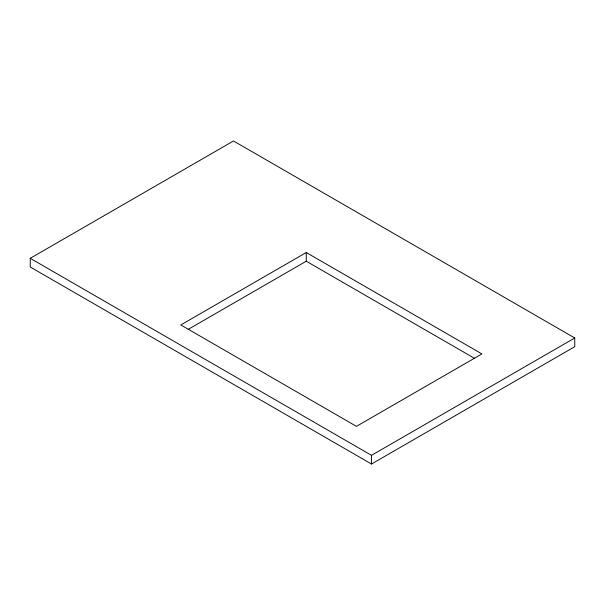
<?xml version="1.0" encoding="UTF-8"?>
<svg xmlns="http://www.w3.org/2000/svg" width="605" height="605" viewBox="0 0 605 605"><rect width="100%" height="100%" fill="white"/><g stroke="black" fill="none" stroke-linecap="round" stroke-linejoin="round"><path stroke-width="0.91" d="M30.25 258.312L233.5 140.973L574.75 337.991L574.75 346.688L371.5 464.027L30.25 267.009L30.25 258.312L371.5 455.338L574.75 337.991M306.266 252.519L180.804 324.953L356.451 426.359L481.913 353.925L306.266 252.519L306.266 261.216L474.554 358.372M188.132 329.415L306.266 261.216M371.5 455.338L371.5 464.027"/></g></svg>
